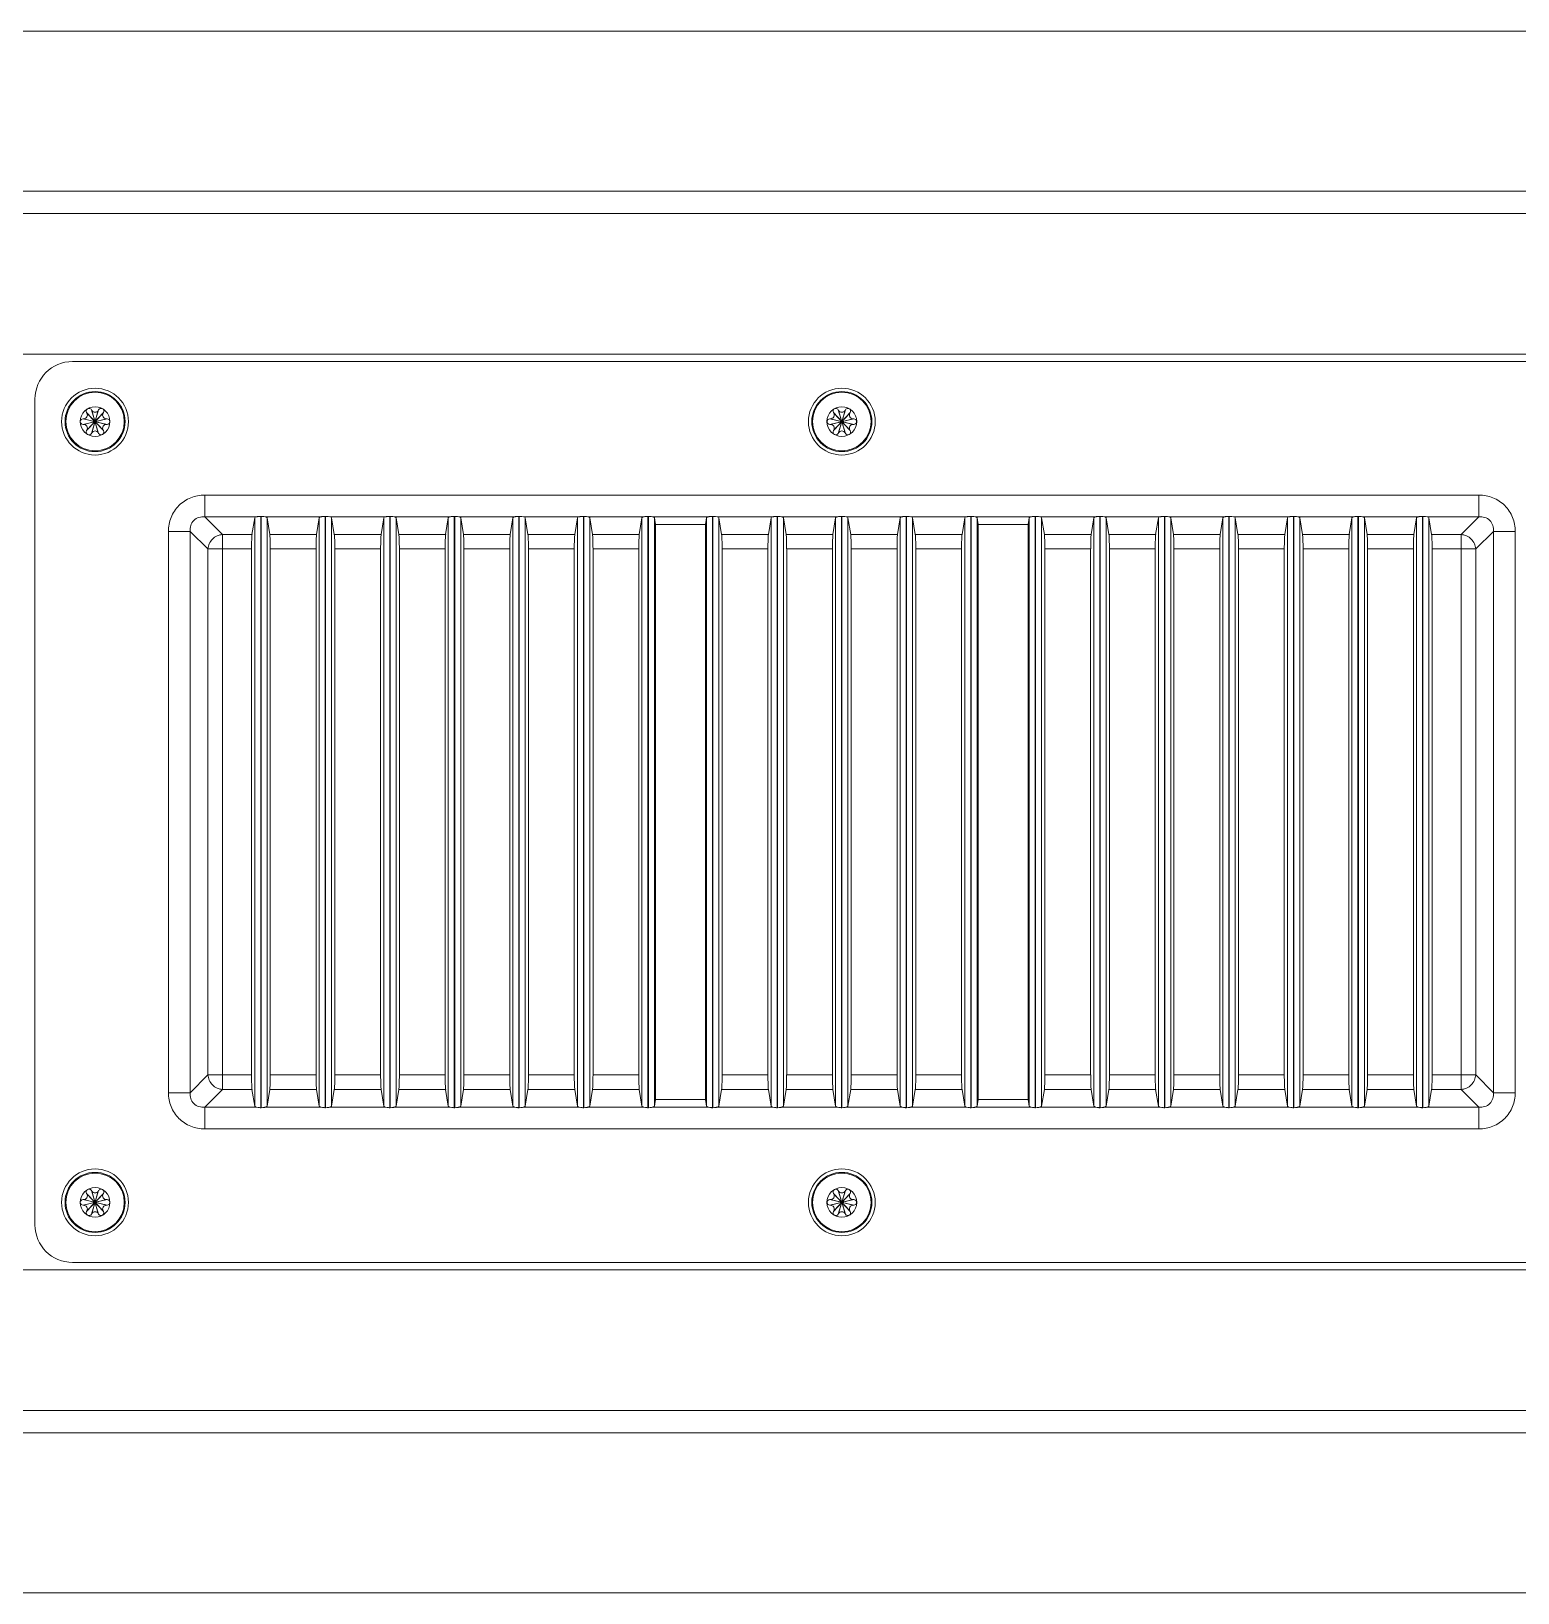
# Model space of a CAD drawing. Header units: millimetres. Extents: x 0 to 2524, y 0 to 1785.
# Drawn here: x 2060.7 to 2258.7, y 1207 to 1415 of the extents above; entities that cross this region are included whole.
import ezdxf

# ---------------------------------------------------------------- set-up
doc = ezdxf.new("R2010")
doc.units = ezdxf.units.MM
doc.header["$LTSCALE"] = 0.1
doc.layers.get('0').update_dxf_attribs({"lineweight": 13})

msp = doc.modelspace()

# ---------------------------------------------------------------- linework, layer by layer
for p, q in [((2305.47, 1414.97), (1664.87, 1414.97)), ((1645.17, 1393.67), (2325.17, 1393.67)), ((1656.67, 1390.67), (2313.67, 1390.67)), ((1699.17, 1371.97), (2271.17, 1371.97)), ((2271.17, 1370.97), (2066.17, 1370.97)), ((2061.17, 1365.97), (2061.17, 1255.97)), ((2068.69, 1361.39), (2069.64, 1364.54)), ((2068.69, 1364.54), (2068.74, 1364.47)), ((2068.69, 1364.54), (2069.64, 1361.39)), ((2069.6, 1364.47), (2069.64, 1364.54)), ((2168.19, 1361.39), (2169.14, 1364.54)), ((2168.19, 1364.54), (2168.24, 1364.47)), ((2168.19, 1364.54), (2169.14, 1361.39)), ((2169.1, 1364.47), (2169.14, 1364.54)), ((2067.57, 1362.59), (2070.77, 1363.34)), ((2067.57, 1363.34), (2067.65, 1363.34)), ((2067.57, 1363.34), (2070.77, 1362.59)), ((2067.65, 1362.59), (2067.57, 1362.59)), ((2067.65, 1362.59), (2070.68, 1363.34)), ((2067.65, 1363.34), (2070.68, 1362.59)), ((2068.04, 1361.77), (2070.29, 1364.17)), ((2068.04, 1364.17), (2070.29, 1361.77)), ((2068.09, 1364.09), (2068.04, 1364.17)), ((2068.09, 1361.84), (2070.25, 1364.09)), ((2068.09, 1364.09), (2070.25, 1361.84)), ((2068.74, 1361.47), (2069.6, 1364.47)), ((2068.74, 1364.47), (2069.6, 1361.47)), ((2070.29, 1364.17), (2070.25, 1364.09)), ((2070.68, 1363.34), (2070.77, 1363.34)), ((2070.77, 1362.59), (2070.68, 1362.59)), ((2167.07, 1362.59), (2170.27, 1363.34)), ((2167.07, 1363.34), (2167.15, 1363.34)), ((2167.07, 1363.34), (2170.27, 1362.59)), ((2167.15, 1362.59), (2167.07, 1362.59)), ((2167.15, 1362.59), (2170.18, 1363.34)), ((2167.15, 1363.34), (2170.18, 1362.59)), ((2167.54, 1361.77), (2169.79, 1364.17)), ((2167.54, 1364.17), (2169.79, 1361.77)), ((2167.59, 1364.09), (2167.54, 1364.17)), ((2167.59, 1361.84), (2169.75, 1364.09)), ((2167.59, 1364.09), (2169.75, 1361.84)), ((2168.24, 1361.47), (2169.1, 1364.47)), ((2168.24, 1364.47), (2169.1, 1361.47)), ((2169.79, 1364.17), (2169.75, 1364.09)), ((2170.18, 1363.34), (2170.27, 1363.34)), ((2170.27, 1362.59), (2170.18, 1362.59)), ((2068.04, 1361.77), (2068.09, 1361.84)), ((2068.74, 1361.47), (2068.69, 1361.39)), ((2069.64, 1361.39), (2069.6, 1361.47)), ((2070.25, 1361.84), (2070.29, 1361.77)), ((2167.54, 1361.77), (2167.59, 1361.84)), ((2168.24, 1361.47), (2168.19, 1361.39)), ((2169.14, 1361.39), (2169.1, 1361.47)), ((2169.75, 1361.84), (2169.79, 1361.77)), ((2083.78, 1353.18), (2253.55, 1353.18)), ((2083.78, 1353.18), (2083.78, 1350.28)), ((2253.55, 1353.18), (2253.55, 1350.28)), ((2090.69, 1350.28), (2083.78, 1350.28)), ((2086.14, 1347.93), (2083.78, 1350.28)), ((2090.08, 1347.93), (2090.44, 1350.14)), ((2090.44, 1350.14), (2090.44, 1271.8)), ((2091.24, 1350.35), (2091.29, 1350.35)), ((2091.24, 1350.35), (2091.24, 1271.58)), ((2091.29, 1271.58), (2091.29, 1350.35)), ((2099.29, 1350.28), (2091.85, 1350.28)), ((2092.09, 1271.8), (2092.09, 1350.14)), ((2092.45, 1347.93), (2092.09, 1350.14)), ((2098.68, 1347.93), (2099.04, 1350.14)), ((2099.04, 1350.14), (2099.04, 1271.8)), ((2099.84, 1350.35), (2099.89, 1350.35)), ((2099.84, 1350.35), (2099.84, 1271.58)), ((2099.89, 1271.58), (2099.89, 1350.35)), ((2107.89, 1350.28), (2100.45, 1350.28)), ((2100.69, 1271.8), (2100.69, 1350.14)), ((2101.05, 1347.93), (2100.69, 1350.14)), ((2107.28, 1347.93), (2107.64, 1350.14)), ((2107.64, 1350.14), (2107.64, 1271.8)), ((2108.44, 1350.35), (2108.49, 1350.35)), ((2108.44, 1350.35), (2108.44, 1271.58)), ((2108.49, 1271.58), (2108.49, 1350.35)), ((2116.49, 1350.28), (2109.05, 1350.28)), ((2109.29, 1271.8), (2109.29, 1350.14)), ((2109.65, 1347.93), (2109.29, 1350.14)), ((2115.88, 1347.93), (2116.24, 1350.14)), ((2116.24, 1350.14), (2116.24, 1271.8)), ((2117.04, 1350.35), (2117.09, 1350.35)), ((2117.04, 1350.35), (2117.04, 1271.58)), ((2117.09, 1271.58), (2117.09, 1350.35)), ((2125.09, 1350.28), (2117.65, 1350.28)), ((2117.89, 1271.8), (2117.89, 1350.14)), ((2118.25, 1347.93), (2117.89, 1350.14)), ((2124.48, 1347.93), (2124.84, 1350.14)), ((2124.84, 1350.14), (2124.84, 1271.8)), ((2125.64, 1350.35), (2125.69, 1350.35)), ((2125.64, 1350.35), (2125.64, 1271.58)), ((2125.69, 1271.58), (2125.69, 1350.35)), ((2133.69, 1350.28), (2126.25, 1350.28)), ((2126.49, 1271.8), (2126.49, 1350.14)), ((2126.85, 1347.93), (2126.49, 1350.14)), ((2133.08, 1347.93), (2133.44, 1350.14)), ((2133.44, 1350.14), (2133.44, 1271.8)), ((2134.24, 1350.35), (2134.29, 1350.35)), ((2134.24, 1350.35), (2134.24, 1271.58)), ((2134.29, 1271.58), (2134.29, 1350.35)), ((2142.29, 1350.28), (2134.85, 1350.28)), ((2135.09, 1271.8), (2135.09, 1350.14)), ((2135.45, 1347.93), (2135.09, 1350.14)), ((2141.68, 1347.93), (2142.04, 1350.14)), ((2142.04, 1350.14), (2142.04, 1271.8)), ((2142.84, 1350.35), (2142.89, 1350.35)), ((2142.84, 1350.35), (2142.84, 1271.58)), ((2142.89, 1271.58), (2142.89, 1350.35)), ((2150.89, 1350.28), (2143.45, 1350.28)), ((2143.69, 1271.8), (2143.69, 1350.14)), ((2143.83, 1349.27), (2143.69, 1350.14)), ((2150.5, 1349.27), (2150.64, 1350.14)), ((2150.64, 1350.14), (2150.64, 1271.8)), ((2151.44, 1350.35), (2151.49, 1350.35)), ((2151.44, 1350.35), (2151.44, 1271.58)), ((2151.49, 1271.58), (2151.49, 1350.35)), ((2159.49, 1350.28), (2152.05, 1350.28)), ((2152.29, 1271.8), (2152.29, 1350.14)), ((2152.65, 1347.93), (2152.29, 1350.14)), ((2158.88, 1347.93), (2159.24, 1350.14)), ((2159.24, 1350.14), (2159.24, 1271.8)), ((2160.04, 1350.35), (2160.09, 1350.35)), ((2160.04, 1350.35), (2160.04, 1271.58)), ((2160.09, 1271.58), (2160.09, 1350.35)), ((2168.09, 1350.28), (2160.65, 1350.28)), ((2160.89, 1271.8), (2160.89, 1350.14)), ((2161.25, 1347.93), (2160.89, 1350.14)), ((2167.48, 1347.93), (2167.84, 1350.14)), ((2167.84, 1350.14), (2167.84, 1271.8)), ((2168.64, 1350.35), (2168.69, 1350.35)), ((2168.64, 1350.35), (2168.64, 1271.58)), ((2168.69, 1271.58), (2168.69, 1350.35)), ((2176.69, 1350.28), (2169.25, 1350.28)), ((2169.49, 1271.8), (2169.49, 1350.14)), ((2169.85, 1347.93), (2169.49, 1350.14)), ((2176.08, 1347.93), (2176.44, 1350.14)), ((2176.44, 1350.14), (2176.44, 1271.8)), ((2177.24, 1350.35), (2177.29, 1350.35)), ((2177.24, 1350.35), (2177.24, 1271.58)), ((2177.29, 1271.58), (2177.29, 1350.35)), ((2185.29, 1350.28), (2177.85, 1350.28)), ((2178.09, 1271.8), (2178.09, 1350.14)), ((2178.45, 1347.93), (2178.09, 1350.14)), ((2184.68, 1347.93), (2185.04, 1350.14)), ((2185.04, 1350.14), (2185.04, 1271.8)), ((2185.84, 1350.35), (2185.89, 1350.35)), ((2185.84, 1350.35), (2185.84, 1271.58)), ((2185.89, 1271.58), (2185.89, 1350.35)), ((2193.89, 1350.28), (2186.45, 1350.28)), ((2186.69, 1271.8), (2186.69, 1350.14)), ((2186.83, 1349.27), (2186.69, 1350.14)), ((2193.5, 1349.27), (2193.64, 1350.14)), ((2193.64, 1350.14), (2193.64, 1271.8)), ((2194.44, 1350.35), (2194.49, 1350.35)), ((2194.44, 1350.35), (2194.44, 1271.58)), ((2194.49, 1271.58), (2194.49, 1350.35)), ((2202.49, 1350.28), (2195.05, 1350.28)), ((2195.29, 1271.8), (2195.29, 1350.14)), ((2195.65, 1347.93), (2195.29, 1350.14)), ((2201.88, 1347.93), (2202.24, 1350.14)), ((2202.24, 1350.14), (2202.24, 1271.8)), ((2203.04, 1350.35), (2203.09, 1350.35)), ((2203.04, 1350.35), (2203.04, 1271.58)), ((2203.09, 1271.58), (2203.09, 1350.35)), ((2211.09, 1350.28), (2203.65, 1350.28)), ((2203.89, 1271.8), (2203.89, 1350.14)), ((2204.25, 1347.93), (2203.89, 1350.14)), ((2210.48, 1347.93), (2210.84, 1350.14)), ((2210.84, 1350.14), (2210.84, 1271.8)), ((2211.64, 1350.35), (2211.69, 1350.35)), ((2211.64, 1350.35), (2211.64, 1271.58)), ((2211.69, 1271.58), (2211.69, 1350.35)), ((2219.69, 1350.28), (2212.25, 1350.28)), ((2212.49, 1271.8), (2212.49, 1350.14)), ((2212.85, 1347.93), (2212.49, 1350.14)), ((2219.08, 1347.93), (2219.44, 1350.14)), ((2219.44, 1350.14), (2219.44, 1271.8)), ((2220.24, 1350.35), (2220.29, 1350.35)), ((2220.24, 1350.35), (2220.24, 1271.58)), ((2220.29, 1271.58), (2220.29, 1350.35)), ((2228.29, 1350.28), (2220.85, 1350.28)), ((2221.09, 1271.8), (2221.09, 1350.14)), ((2221.45, 1347.93), (2221.09, 1350.14)), ((2227.68, 1347.93), (2228.04, 1350.14)), ((2228.04, 1350.14), (2228.04, 1271.8)), ((2228.84, 1350.35), (2228.89, 1350.35)), ((2228.84, 1350.35), (2228.84, 1271.58)), ((2228.89, 1271.58), (2228.89, 1350.35)), ((2236.89, 1350.28), (2229.45, 1350.28)), ((2229.69, 1271.8), (2229.69, 1350.14)), ((2230.05, 1347.93), (2229.69, 1350.14)), ((2236.28, 1347.93), (2236.64, 1350.14)), ((2236.64, 1350.14), (2236.64, 1271.8)), ((2237.44, 1350.35), (2237.49, 1350.35)), ((2237.44, 1350.35), (2237.44, 1271.58)), ((2237.49, 1271.58), (2237.49, 1350.35)), ((2245.49, 1350.28), (2238.05, 1350.28)), ((2238.29, 1271.8), (2238.29, 1350.14)), ((2238.65, 1347.93), (2238.29, 1350.14)), ((2244.88, 1347.93), (2245.24, 1350.14)), ((2245.24, 1350.14), (2245.24, 1271.8)), ((2246.04, 1350.35), (2246.09, 1350.35)), ((2246.04, 1350.35), (2246.04, 1271.58)), ((2246.09, 1271.58), (2246.09, 1350.35)), ((2253.55, 1350.28), (2246.65, 1350.28)), ((2246.89, 1271.8), (2246.89, 1350.14)), ((2247.25, 1347.93), (2246.89, 1350.14)), ((2251.2, 1347.93), (2253.55, 1350.28)), ((2078.95, 1348.35), (2081.85, 1348.35)), ((2078.95, 1273.58), (2078.95, 1348.35)), ((2081.85, 1273.58), (2081.85, 1348.35)), ((2084.21, 1346), (2081.85, 1348.35)), ((2090.08, 1347.93), (2086.14, 1347.93)), ((2086.14, 1274.01), (2086.14, 1347.93)), ((2098.68, 1347.93), (2092.45, 1347.93)), ((2107.28, 1347.93), (2101.05, 1347.93)), ((2115.88, 1347.93), (2109.65, 1347.93)), ((2124.48, 1347.93), (2118.25, 1347.93)), ((2133.08, 1347.93), (2126.85, 1347.93)), ((2141.68, 1347.93), (2135.45, 1347.93)), ((2143.83, 1349.27), (2150.5, 1349.27)), ((2143.83, 1272.66), (2143.83, 1349.27)), ((2150.5, 1272.66), (2150.5, 1349.27)), ((2158.88, 1347.93), (2152.65, 1347.93)), ((2167.48, 1347.93), (2161.25, 1347.93)), ((2176.08, 1347.93), (2169.85, 1347.93)), ((2184.68, 1347.93), (2178.45, 1347.93)), ((2186.83, 1349.27), (2193.5, 1349.27)), ((2186.83, 1272.66), (2186.83, 1349.27)), ((2193.5, 1272.66), (2193.5, 1349.27)), ((2201.88, 1347.93), (2195.65, 1347.93)), ((2210.48, 1347.93), (2204.25, 1347.93)), ((2219.08, 1347.93), (2212.85, 1347.93)), ((2227.68, 1347.93), (2221.45, 1347.93)), ((2236.28, 1347.93), (2230.05, 1347.93)), ((2244.88, 1347.93), (2238.65, 1347.93)), ((2251.2, 1347.93), (2247.25, 1347.93)), ((2251.2, 1274.01), (2251.2, 1347.93)), ((2253.13, 1346), (2255.48, 1348.35)), ((2258.38, 1348.35), (2255.48, 1348.35)), ((2255.48, 1348.35), (2255.48, 1273.58)), ((2258.38, 1348.35), (2258.38, 1273.58)), ((2084.21, 1346), (2090.02, 1346)), ((2084.21, 1346), (2084.21, 1275.94)), ((2090.02, 1275.94), (2090.02, 1346)), ((2098.62, 1346), (2092.52, 1346)), ((2092.52, 1275.94), (2092.52, 1346)), ((2098.62, 1275.94), (2098.62, 1346)), ((2107.22, 1346), (2101.12, 1346)), ((2101.12, 1275.94), (2101.12, 1346)), ((2107.22, 1275.94), (2107.22, 1346)), ((2115.82, 1346), (2109.72, 1346)), ((2109.72, 1275.94), (2109.72, 1346)), ((2115.82, 1275.94), (2115.82, 1346)), ((2124.42, 1346), (2118.32, 1346)), ((2118.32, 1275.94), (2118.32, 1346)), ((2124.42, 1275.94), (2124.42, 1346)), ((2133.02, 1346), (2126.92, 1346)), ((2126.92, 1275.94), (2126.92, 1346)), ((2133.02, 1275.94), (2133.02, 1346)), ((2141.62, 1346), (2135.52, 1346)), ((2135.52, 1275.94), (2135.52, 1346)), ((2141.62, 1275.94), (2141.62, 1346)), ((2158.82, 1346), (2152.72, 1346)), ((2152.72, 1275.94), (2152.72, 1346)), ((2158.82, 1275.94), (2158.82, 1346)), ((2167.42, 1346), (2161.32, 1346)), ((2161.32, 1275.94), (2161.32, 1346)), ((2167.42, 1275.94), (2167.42, 1346)), ((2176.02, 1346), (2169.92, 1346)), ((2169.92, 1275.94), (2169.92, 1346)), ((2176.02, 1275.94), (2176.02, 1346)), ((2184.62, 1346), (2178.52, 1346)), ((2178.52, 1275.94), (2178.52, 1346)), ((2184.62, 1275.94), (2184.62, 1346)), ((2201.82, 1346), (2195.72, 1346)), ((2195.72, 1275.94), (2195.72, 1346)), ((2201.82, 1275.94), (2201.82, 1346)), ((2210.42, 1346), (2204.32, 1346)), ((2204.32, 1275.94), (2204.32, 1346)), ((2210.42, 1275.94), (2210.42, 1346)), ((2219.02, 1346), (2212.92, 1346)), ((2212.92, 1275.94), (2212.92, 1346)), ((2219.02, 1275.94), (2219.02, 1346)), ((2227.62, 1346), (2221.52, 1346)), ((2221.52, 1275.94), (2221.52, 1346)), ((2227.62, 1275.94), (2227.62, 1346)), ((2236.22, 1346), (2230.12, 1346)), ((2230.12, 1275.94), (2230.12, 1346)), ((2236.22, 1275.94), (2236.22, 1346)), ((2244.82, 1346), (2238.72, 1346)), ((2238.72, 1275.94), (2238.72, 1346)), ((2244.82, 1275.94), (2244.82, 1346)), ((2253.13, 1346), (2247.32, 1346)), ((2247.32, 1275.94), (2247.32, 1346)), ((2253.13, 1275.94), (2253.13, 1346)), ((2084.21, 1275.94), (2081.85, 1273.58)), ((2084.21, 1275.94), (2090.02, 1275.94)), ((2092.52, 1275.94), (2098.62, 1275.94)), ((2101.12, 1275.94), (2107.22, 1275.94)), ((2109.72, 1275.94), (2115.82, 1275.94)), ((2118.32, 1275.94), (2124.42, 1275.94)), ((2126.92, 1275.94), (2133.02, 1275.94)), ((2135.52, 1275.94), (2141.62, 1275.94)), ((2152.72, 1275.94), (2158.82, 1275.94)), ((2161.32, 1275.94), (2167.42, 1275.94)), ((2169.92, 1275.94), (2176.02, 1275.94)), ((2178.52, 1275.94), (2184.62, 1275.94)), ((2195.72, 1275.94), (2201.82, 1275.94)), ((2204.32, 1275.94), (2210.42, 1275.94)), ((2212.92, 1275.94), (2219.02, 1275.94)), ((2221.52, 1275.94), (2227.62, 1275.94)), ((2230.12, 1275.94), (2236.22, 1275.94)), ((2238.72, 1275.94), (2244.82, 1275.94)), ((2247.32, 1275.94), (2253.13, 1275.94)), ((2253.13, 1275.94), (2255.48, 1273.58)), ((2078.95, 1273.58), (2081.85, 1273.58)), ((2086.14, 1274.01), (2083.78, 1271.65)), ((2086.14, 1274.01), (2090.08, 1274.01)), ((2090.08, 1274.01), (2090.44, 1271.8)), ((2092.45, 1274.01), (2092.09, 1271.8)), ((2092.45, 1274.01), (2098.68, 1274.01)), ((2098.68, 1274.01), (2099.04, 1271.8)), ((2101.05, 1274.01), (2100.69, 1271.8)), ((2101.05, 1274.01), (2107.28, 1274.01)), ((2107.28, 1274.01), (2107.64, 1271.8)), ((2109.65, 1274.01), (2109.29, 1271.8)), ((2109.65, 1274.01), (2115.88, 1274.01)), ((2115.88, 1274.01), (2116.24, 1271.8)), ((2118.25, 1274.01), (2117.89, 1271.8)), ((2118.25, 1274.01), (2124.48, 1274.01)), ((2124.48, 1274.01), (2124.84, 1271.8)), ((2126.85, 1274.01), (2126.49, 1271.8)), ((2126.85, 1274.01), (2133.08, 1274.01)), ((2133.08, 1274.01), (2133.44, 1271.8)), ((2135.45, 1274.01), (2135.09, 1271.8)), ((2135.45, 1274.01), (2141.68, 1274.01)), ((2141.68, 1274.01), (2142.04, 1271.8)), ((2152.65, 1274.01), (2152.29, 1271.8)), ((2152.65, 1274.01), (2158.88, 1274.01)), ((2158.88, 1274.01), (2159.24, 1271.8)), ((2161.25, 1274.01), (2160.89, 1271.8)), ((2161.25, 1274.01), (2167.48, 1274.01)), ((2167.48, 1274.01), (2167.84, 1271.8)), ((2169.85, 1274.01), (2169.49, 1271.8)), ((2169.85, 1274.01), (2176.08, 1274.01)), ((2176.08, 1274.01), (2176.44, 1271.8)), ((2178.45, 1274.01), (2178.09, 1271.8)), ((2178.45, 1274.01), (2184.68, 1274.01)), ((2184.68, 1274.01), (2185.04, 1271.8)), ((2195.65, 1274.01), (2195.29, 1271.8)), ((2195.65, 1274.01), (2201.88, 1274.01)), ((2201.88, 1274.01), (2202.24, 1271.8)), ((2204.25, 1274.01), (2203.89, 1271.8)), ((2204.25, 1274.01), (2210.48, 1274.01)), ((2210.48, 1274.01), (2210.84, 1271.8)), ((2212.85, 1274.01), (2212.49, 1271.8)), ((2212.85, 1274.01), (2219.08, 1274.01)), ((2219.08, 1274.01), (2219.44, 1271.8)), ((2221.45, 1274.01), (2221.09, 1271.8)), ((2221.45, 1274.01), (2227.68, 1274.01)), ((2227.68, 1274.01), (2228.04, 1271.8)), ((2230.05, 1274.01), (2229.69, 1271.8)), ((2230.05, 1274.01), (2236.28, 1274.01)), ((2236.28, 1274.01), (2236.64, 1271.8)), ((2238.65, 1274.01), (2238.29, 1271.8)), ((2238.65, 1274.01), (2244.88, 1274.01)), ((2244.88, 1274.01), (2245.24, 1271.8)), ((2247.25, 1274.01), (2246.89, 1271.8)), ((2247.25, 1274.01), (2251.2, 1274.01)), ((2251.2, 1274.01), (2253.55, 1271.65)), ((2258.38, 1273.58), (2255.48, 1273.58)), ((2083.78, 1271.65), (2090.69, 1271.65)), ((2083.78, 1268.75), (2083.78, 1271.65)), ((2091.29, 1271.58), (2091.24, 1271.58)), ((2091.85, 1271.65), (2099.29, 1271.65)), ((2099.89, 1271.58), (2099.84, 1271.58)), ((2100.45, 1271.65), (2107.89, 1271.65)), ((2108.49, 1271.58), (2108.44, 1271.58)), ((2109.05, 1271.65), (2116.49, 1271.65)), ((2117.09, 1271.58), (2117.04, 1271.58)), ((2117.65, 1271.65), (2125.09, 1271.65)), ((2125.69, 1271.58), (2125.64, 1271.58)), ((2126.25, 1271.65), (2133.69, 1271.65)), ((2134.29, 1271.58), (2134.24, 1271.58)), ((2134.85, 1271.65), (2142.29, 1271.65)), ((2142.89, 1271.58), (2142.84, 1271.58)), ((2143.45, 1271.65), (2150.89, 1271.65)), ((2143.83, 1272.66), (2143.69, 1271.8)), ((2143.83, 1272.66), (2150.5, 1272.66)), ((2150.5, 1272.66), (2150.64, 1271.8)), ((2151.49, 1271.58), (2151.44, 1271.58)), ((2152.05, 1271.65), (2159.49, 1271.65)), ((2160.09, 1271.58), (2160.04, 1271.58)), ((2160.65, 1271.65), (2168.09, 1271.65)), ((2168.69, 1271.58), (2168.64, 1271.58)), ((2169.25, 1271.65), (2176.69, 1271.65)), ((2177.29, 1271.58), (2177.24, 1271.58)), ((2177.85, 1271.65), (2185.29, 1271.65)), ((2185.89, 1271.58), (2185.84, 1271.58)), ((2186.45, 1271.65), (2193.89, 1271.65)), ((2186.83, 1272.66), (2186.69, 1271.8)), ((2186.83, 1272.66), (2193.5, 1272.66)), ((2193.5, 1272.66), (2193.64, 1271.8)), ((2194.49, 1271.58), (2194.44, 1271.58)), ((2195.05, 1271.65), (2202.49, 1271.65)), ((2203.09, 1271.58), (2203.04, 1271.58)), ((2203.65, 1271.65), (2211.09, 1271.65)), ((2211.69, 1271.58), (2211.64, 1271.58)), ((2212.25, 1271.65), (2219.69, 1271.65)), ((2220.29, 1271.58), (2220.24, 1271.58)), ((2220.85, 1271.65), (2228.29, 1271.65)), ((2228.89, 1271.58), (2228.84, 1271.58)), ((2229.45, 1271.65), (2236.89, 1271.65)), ((2237.49, 1271.58), (2237.44, 1271.58)), ((2238.05, 1271.65), (2245.49, 1271.65)), ((2246.09, 1271.58), (2246.04, 1271.58)), ((2246.65, 1271.65), (2253.55, 1271.65)), ((2253.55, 1268.75), (2253.55, 1271.65)), ((2253.55, 1268.75), (2083.78, 1268.75)), ((2068.69, 1260.54), (2068.74, 1260.47)), ((2068.69, 1260.54), (2069.64, 1257.39)), ((2068.69, 1257.39), (2069.64, 1260.54)), ((2069.6, 1260.47), (2069.64, 1260.54)), ((2168.19, 1260.54), (2168.24, 1260.47)), ((2168.19, 1260.54), (2169.14, 1257.39)), ((2168.19, 1257.39), (2169.14, 1260.54)), ((2169.1, 1260.47), (2169.14, 1260.54)), ((2067.57, 1258.59), (2070.77, 1259.34)), ((2067.57, 1259.34), (2067.65, 1259.34)), ((2067.57, 1259.34), (2070.77, 1258.59)), ((2067.65, 1258.59), (2067.57, 1258.59)), ((2067.65, 1258.59), (2070.68, 1259.34)), ((2067.65, 1259.34), (2070.68, 1258.59)), ((2068.04, 1260.17), (2070.29, 1257.77)), ((2068.09, 1260.09), (2068.04, 1260.17)), ((2068.04, 1257.77), (2070.29, 1260.17)), ((2068.09, 1260.09), (2070.25, 1257.84)), ((2068.09, 1257.84), (2070.25, 1260.09)), ((2068.74, 1260.47), (2069.6, 1257.47)), ((2068.74, 1257.47), (2069.6, 1260.47)), ((2070.29, 1260.17), (2070.25, 1260.09)), ((2070.68, 1259.34), (2070.77, 1259.34)), ((2070.77, 1258.59), (2070.68, 1258.59)), ((2167.07, 1258.59), (2170.27, 1259.34)), ((2167.07, 1259.34), (2167.15, 1259.34)), ((2167.07, 1259.34), (2170.27, 1258.59)), ((2167.15, 1258.59), (2167.07, 1258.59)), ((2167.15, 1258.59), (2170.18, 1259.34)), ((2167.15, 1259.34), (2170.18, 1258.59)), ((2167.54, 1260.17), (2169.79, 1257.77)), ((2167.59, 1260.09), (2167.54, 1260.17)), ((2167.54, 1257.77), (2169.79, 1260.17)), ((2167.59, 1260.09), (2169.75, 1257.84)), ((2167.59, 1257.84), (2169.75, 1260.09)), ((2168.24, 1260.47), (2169.1, 1257.47)), ((2168.24, 1257.47), (2169.1, 1260.47)), ((2169.79, 1260.17), (2169.75, 1260.09)), ((2170.18, 1259.34), (2170.27, 1259.34)), ((2170.27, 1258.59), (2170.18, 1258.59)), ((2068.04, 1257.77), (2068.09, 1257.84)), ((2068.74, 1257.47), (2068.69, 1257.39)), ((2069.64, 1257.39), (2069.6, 1257.47)), ((2070.25, 1257.84), (2070.29, 1257.77)), ((2167.54, 1257.77), (2167.59, 1257.84)), ((2168.24, 1257.47), (2168.19, 1257.39)), ((2169.14, 1257.39), (2169.1, 1257.47)), ((2169.75, 1257.84), (2169.79, 1257.77)), ((2066.17, 1250.97), (2271.17, 1250.97)), ((2271.17, 1249.97), (1699.17, 1249.97)), ((1656.67, 1231.26), (2313.67, 1231.26)), ((1645.17, 1228.27), (2325.17, 1228.27)), ((1657.17, 1206.97), (2313.17, 1206.97))]:
    msp.add_line(p, q)
for centre, radius in [((2069.17, 1362.97), 4.45), ((2069.17, 1362.97), 4), ((2069.17, 1362.97), 3.9), ((2168.67, 1362.97), 4.45), ((2168.67, 1362.97), 4), ((2168.67, 1362.97), 3.9), ((2069.17, 1362.97), 1.98), ((2168.67, 1362.97), 1.98), ((2069.17, 1258.97), 4.45), ((2069.17, 1258.97), 4), ((2069.17, 1258.97), 3.9), ((2168.67, 1258.97), 4.45), ((2168.67, 1258.97), 4), ((2168.67, 1258.97), 3.9), ((2069.17, 1258.97), 1.98), ((2168.67, 1258.97), 1.98)]:
    msp.add_circle(centre, radius)
for centre, radius, start, end in [((2066.17, 1365.97), 5, 90, 180), ((2068.37, 1364.35), 0.375, 30, 210), ((2069.97, 1364.35), 0.375, 330, 150), ((2167.87, 1364.35), 0.375, 30, 210), ((2169.47, 1364.35), 0.375, 330, 150), ((2067.57, 1362.97), 0.375, 90, 270), ((2067.65, 1363.84), 0.5, 270, 30), ((2067.65, 1362.09), 0.5, 330, 90), ((2069.17, 1364.72), 0.5, 210, 330), ((2070.68, 1363.84), 0.5, 150, 270), ((2070.68, 1362.09), 0.5, 90, 210), ((2070.77, 1362.97), 0.375, 270, 90), ((2167.07, 1362.97), 0.375, 90, 270), ((2167.15, 1363.84), 0.5, 270, 30), ((2167.15, 1362.09), 0.5, 330, 90), ((2168.67, 1364.72), 0.5, 210, 330), ((2170.18, 1363.84), 0.5, 150, 270), ((2170.18, 1362.09), 0.5, 90, 210), ((2170.27, 1362.97), 0.375, 270, 90), ((2068.37, 1361.58), 0.375, 150, 330), ((2069.17, 1361.22), 0.5, 30, 150), ((2069.97, 1361.58), 0.375, 210, 30), ((2167.87, 1361.58), 0.375, 150, 330), ((2168.67, 1361.22), 0.5, 30, 150), ((2169.47, 1361.58), 0.375, 210, 30), ((2068.37, 1260.35), 0.375, 30, 210), ((2069.97, 1260.35), 0.375, 330, 150), ((2167.87, 1260.35), 0.375, 30, 210), ((2169.47, 1260.35), 0.375, 330, 150), ((2067.57, 1258.97), 0.375, 90, 270), ((2067.65, 1259.84), 0.5, 270, 30), ((2067.65, 1258.09), 0.5, 330, 90), ((2069.17, 1260.72), 0.5, 210, 330), ((2070.68, 1259.84), 0.5, 150, 270), ((2070.68, 1258.09), 0.5, 90, 210), ((2070.77, 1258.97), 0.375, 270, 90), ((2167.07, 1258.97), 0.375, 90, 270), ((2167.15, 1259.84), 0.5, 270, 30), ((2167.15, 1258.09), 0.5, 330, 90), ((2168.67, 1260.72), 0.5, 210, 330), ((2170.18, 1259.84), 0.5, 150, 270), ((2170.18, 1258.09), 0.5, 90, 210), ((2170.27, 1258.97), 0.375, 270, 90), ((2068.37, 1257.58), 0.375, 150, 330), ((2069.17, 1257.22), 0.5, 30, 150), ((2069.97, 1257.58), 0.375, 210, 30), ((2167.87, 1257.58), 0.375, 150, 330), ((2168.67, 1257.22), 0.5, 30, 150), ((2169.47, 1257.58), 0.375, 210, 30), ((2066.17, 1255.97), 5, 180, 270)]:
    msp.add_arc(centre, radius, start, end)
for centre, major_axis, ratio, start_param, end_param in [((2091.24, 1350.13), (0.8, 0), 0.267949, 2.336967, 3.097959), ((2091.29, 1350.13), (0.8, 0), 0.267949, 0.043633, 0.804626), ((2099.84, 1350.13), (0.8, 0), 0.267949, 2.336967, 3.097959), ((2099.89, 1350.13), (0.8, 0), 0.267949, 0.043633, 0.804626), ((2108.44, 1350.13), (0.8, 0), 0.267949, 2.336967, 3.097959), ((2108.49, 1350.13), (0.8, 0), 0.267949, 0.043633, 0.804626), ((2117.04, 1350.13), (0.8, 0), 0.267949, 2.336967, 3.097959), ((2117.09, 1350.13), (0.8, 0), 0.267949, 0.043633, 0.804626), ((2125.64, 1350.13), (0.8, 0), 0.267949, 2.336967, 3.097959), ((2125.69, 1350.13), (0.8, 0), 0.267949, 0.043633, 0.804626), ((2134.24, 1350.13), (0.8, 0), 0.267949, 2.336967, 3.097959), ((2134.29, 1350.13), (0.8, 0), 0.267949, 0.043633, 0.804626), ((2142.84, 1350.13), (0.8, 0), 0.267949, 2.336967, 3.097959), ((2142.89, 1350.13), (0.8, 0), 0.267949, 0.043633, 0.804626), ((2151.44, 1350.13), (0.8, 0), 0.267949, 2.336967, 3.097959), ((2151.49, 1350.13), (0.8, 0), 0.267949, 0.043633, 0.804626), ((2160.04, 1350.13), (0.8, 0), 0.267949, 2.336967, 3.097959), ((2160.09, 1350.13), (0.8, 0), 0.267949, 0.043633, 0.804626), ((2168.64, 1350.13), (0.8, 0), 0.267949, 2.336967, 3.097959), ((2168.69, 1350.13), (0.8, 0), 0.267949, 0.043633, 0.804626), ((2177.24, 1350.13), (0.8, 0), 0.267949, 2.336967, 3.097959), ((2177.29, 1350.13), (0.8, 0), 0.267949, 0.043633, 0.804626), ((2185.84, 1350.13), (0.8, 0), 0.267949, 2.336967, 3.097959), ((2185.89, 1350.13), (0.8, 0), 0.267949, 0.043633, 0.804626), ((2194.44, 1350.13), (0.8, 0), 0.267949, 2.336967, 3.097959), ((2194.49, 1350.13), (0.8, 0), 0.267949, 0.043633, 0.804626), ((2203.04, 1350.13), (0.8, 0), 0.267949, 2.336967, 3.097959), ((2203.09, 1350.13), (0.8, 0), 0.267949, 0.043633, 0.804626), ((2211.64, 1350.13), (0.8, 0), 0.267949, 2.336967, 3.097959), ((2211.69, 1350.13), (0.8, 0), 0.267949, 0.043633, 0.804626), ((2220.24, 1350.13), (0.8, 0), 0.267949, 2.336967, 3.097959), ((2220.29, 1350.13), (0.8, 0), 0.267949, 0.043633, 0.804626), ((2228.84, 1350.13), (0.8, 0), 0.267949, 2.336967, 3.097959), ((2228.89, 1350.13), (0.8, 0), 0.267949, 0.043633, 0.804626), ((2237.44, 1350.13), (0.8, 0), 0.267949, 2.336967, 3.097959), ((2237.49, 1350.13), (0.8, 0), 0.267949, 0.043633, 0.804626), ((2246.04, 1350.13), (0.8, 0), 0.267949, 2.336967, 3.097959), ((2246.09, 1350.13), (0.8, 0), 0.267949, 0.043633, 0.804626), ((2090.11, 1346), (0, 2), 0.043661, 0.261799, 1.570796), ((2092.43, 1346), (0, 2), 0.043661, -1.570796, -0.261799), ((2098.71, 1346), (0, 2), 0.043661, 0.261799, 1.570796), ((2101.03, 1346), (0, 2), 0.043661, -1.570796, -0.261799), ((2107.31, 1346), (0, 2), 0.043661, 0.261799, 1.570796), ((2109.63, 1346), (0, 2), 0.043661, -1.570796, -0.261799), ((2115.91, 1346), (0, 2), 0.043661, 0.261799, 1.570796), ((2118.23, 1346), (0, 2), 0.043661, -1.570796, -0.261799), ((2124.51, 1346), (0, 2), 0.043661, 0.261799, 1.570796), ((2126.83, 1346), (0, 2), 0.043661, -1.570796, -0.261799), ((2133.11, 1346), (0, 2), 0.043661, 0.261799, 1.570796), ((2135.43, 1346), (0, 2), 0.043661, -1.570796, -0.261799), ((2141.71, 1346), (0, 2), 0.043661, 0.261799, 1.570796), ((2152.63, 1346), (0, 2), 0.043661, -1.570796, -0.261799), ((2158.91, 1346), (0, 2), 0.043661, 0.261799, 1.570796), ((2161.23, 1346), (0, 2), 0.043661, -1.570796, -0.261799), ((2167.51, 1346), (0, 2), 0.043661, 0.261799, 1.570796), ((2169.83, 1346), (0, 2), 0.043661, -1.570796, -0.261799), ((2176.11, 1346), (0, 2), 0.043661, 0.261799, 1.570796), ((2178.43, 1346), (0, 2), 0.043661, -1.570796, -0.261799), ((2184.71, 1346), (0, 2), 0.043661, 0.261799, 1.570796), ((2195.63, 1346), (0, 2), 0.043661, -1.570796, -0.261799), ((2201.91, 1346), (0, 2), 0.043661, 0.261799, 1.570796), ((2204.23, 1346), (0, 2), 0.043661, -1.570796, -0.261799), ((2210.51, 1346), (0, 2), 0.043661, 0.261799, 1.570796), ((2212.83, 1346), (0, 2), 0.043661, -1.570796, -0.261799), ((2219.11, 1346), (0, 2), 0.043661, 0.261799, 1.570796), ((2221.43, 1346), (0, 2), 0.043661, -1.570796, -0.261799), ((2227.71, 1346), (0, 2), 0.043661, 0.261799, 1.570796), ((2230.03, 1346), (0, 2), 0.043661, -1.570796, -0.261799), ((2236.31, 1346), (0, 2), 0.043661, 0.261799, 1.570796), ((2238.63, 1346), (0, 2), 0.043661, -1.570796, -0.261799), ((2244.91, 1346), (0, 2), 0.043661, 0.261799, 1.570796), ((2247.23, 1346), (0, 2), 0.043661, -1.570796, -0.261799), ((2090.11, 1275.94), (0, 2), 0.043661, 1.570796, 2.879793), ((2092.43, 1275.94), (0, 2), 0.043661, -2.879793, -1.570796), ((2098.71, 1275.94), (0, 2), 0.043661, 1.570796, 2.879793), ((2101.03, 1275.94), (0, 2), 0.043661, -2.879793, -1.570796), ((2107.31, 1275.94), (0, 2), 0.043661, 1.570796, 2.879793), ((2109.63, 1275.94), (0, 2), 0.043661, -2.879793, -1.570796), ((2115.91, 1275.94), (0, 2), 0.043661, 1.570796, 2.879793), ((2118.23, 1275.94), (0, 2), 0.043661, -2.879793, -1.570796), ((2124.51, 1275.94), (0, 2), 0.043661, 1.570796, 2.879793), ((2126.83, 1275.94), (0, 2), 0.043661, -2.879793, -1.570796), ((2133.11, 1275.94), (0, 2), 0.043661, 1.570796, 2.879793), ((2135.43, 1275.94), (0, 2), 0.043661, -2.879793, -1.570796), ((2141.71, 1275.94), (0, 2), 0.043661, 1.570796, 2.879793), ((2152.63, 1275.94), (0, 2), 0.043661, -2.879793, -1.570796), ((2158.91, 1275.94), (0, 2), 0.043661, 1.570796, 2.879793), ((2161.23, 1275.94), (0, 2), 0.043661, -2.879793, -1.570796), ((2167.51, 1275.94), (0, 2), 0.043661, 1.570796, 2.879793), ((2169.83, 1275.94), (0, 2), 0.043661, -2.879793, -1.570796), ((2176.11, 1275.94), (0, 2), 0.043661, 1.570796, 2.879793), ((2178.43, 1275.94), (0, 2), 0.043661, -2.879793, -1.570796), ((2184.71, 1275.94), (0, 2), 0.043661, 1.570796, 2.879793), ((2195.63, 1275.94), (0, 2), 0.043661, -2.879793, -1.570796), ((2201.91, 1275.94), (0, 2), 0.043661, 1.570796, 2.879793), ((2204.23, 1275.94), (0, 2), 0.043661, -2.879793, -1.570796), ((2210.51, 1275.94), (0, 2), 0.043661, 1.570796, 2.879793), ((2212.83, 1275.94), (0, 2), 0.043661, -2.879793, -1.570796), ((2219.11, 1275.94), (0, 2), 0.043661, 1.570796, 2.879793), ((2221.43, 1275.94), (0, 2), 0.043661, -2.879793, -1.570796), ((2227.71, 1275.94), (0, 2), 0.043661, 1.570796, 2.879793), ((2230.03, 1275.94), (0, 2), 0.043661, -2.879793, -1.570796), ((2236.31, 1275.94), (0, 2), 0.043661, 1.570796, 2.879793), ((2238.63, 1275.94), (0, 2), 0.043661, -2.879793, -1.570796), ((2244.91, 1275.94), (0, 2), 0.043661, 1.570796, 2.879793), ((2247.23, 1275.94), (0, 2), 0.043661, -2.879793, -1.570796), ((2091.24, 1271.81), (0.8, 0), 0.267949, -3.097959, -2.336967), ((2091.29, 1271.81), (0.8, 0), 0.267949, -0.804626, -0.043633), ((2099.84, 1271.81), (0.8, 0), 0.267949, -3.097959, -2.336967), ((2099.89, 1271.81), (0.8, 0), 0.267949, -0.804626, -0.043633), ((2108.44, 1271.81), (0.8, 0), 0.267949, -3.097959, -2.336967), ((2108.49, 1271.81), (0.8, 0), 0.267949, -0.804626, -0.043633), ((2117.04, 1271.81), (0.8, 0), 0.267949, -3.097959, -2.336967), ((2117.09, 1271.81), (0.8, 0), 0.267949, -0.804626, -0.043633), ((2125.64, 1271.81), (0.8, 0), 0.267949, -3.097959, -2.336967), ((2125.69, 1271.81), (0.8, 0), 0.267949, -0.804626, -0.043633), ((2134.24, 1271.81), (0.8, 0), 0.267949, -3.097959, -2.336967), ((2134.29, 1271.81), (0.8, 0), 0.267949, -0.804626, -0.043633), ((2142.84, 1271.81), (0.8, 0), 0.267949, -3.097959, -2.336967), ((2142.89, 1271.81), (0.8, 0), 0.267949, -0.804626, -0.043633), ((2151.44, 1271.81), (0.8, 0), 0.267949, -3.097959, -2.336967), ((2151.49, 1271.81), (0.8, 0), 0.267949, -0.804626, -0.043633), ((2160.04, 1271.81), (0.8, 0), 0.267949, -3.097959, -2.336967), ((2160.09, 1271.81), (0.8, 0), 0.267949, -0.804626, -0.043633), ((2168.64, 1271.81), (0.8, 0), 0.267949, -3.097959, -2.336967), ((2168.69, 1271.81), (0.8, 0), 0.267949, -0.804626, -0.043633), ((2177.24, 1271.81), (0.8, 0), 0.267949, -3.097959, -2.336967), ((2177.29, 1271.81), (0.8, 0), 0.267949, -0.804626, -0.043633), ((2185.84, 1271.81), (0.8, 0), 0.267949, -3.097959, -2.336967), ((2185.89, 1271.81), (0.8, 0), 0.267949, -0.804626, -0.043633), ((2194.44, 1271.81), (0.8, 0), 0.267949, -3.097959, -2.336967), ((2194.49, 1271.81), (0.8, 0), 0.267949, -0.804626, -0.043633), ((2203.04, 1271.81), (0.8, 0), 0.267949, -3.097959, -2.336967), ((2203.09, 1271.81), (0.8, 0), 0.267949, -0.804626, -0.043633), ((2211.64, 1271.81), (0.8, 0), 0.267949, -3.097959, -2.336967), ((2211.69, 1271.81), (0.8, 0), 0.267949, -0.804626, -0.043633), ((2220.24, 1271.81), (0.8, 0), 0.267949, -3.097959, -2.336967), ((2220.29, 1271.81), (0.8, 0), 0.267949, -0.804626, -0.043633), ((2228.84, 1271.81), (0.8, 0), 0.267949, -3.097959, -2.336967), ((2228.89, 1271.81), (0.8, 0), 0.267949, -0.804626, -0.043633), ((2237.44, 1271.81), (0.8, 0), 0.267949, -3.097959, -2.336967), ((2237.49, 1271.81), (0.8, 0), 0.267949, -0.804626, -0.043633), ((2246.04, 1271.81), (0.8, 0), 0.267949, -3.097959, -2.336967), ((2246.09, 1271.81), (0.8, 0), 0.267949, -0.804626, -0.043633)]:
    msp.add_ellipse(centre, major_axis=major_axis, ratio=ratio, start_param=start_param, end_param=end_param)
for points, knots in [([(2078.95, 1348.35), (2078.95, 1348.98), (2079.19, 1350.26), (2080.26, 1351.88), (2081.88, 1352.94), (2083.15, 1353.18), (2083.78, 1353.18)], [0, 0, 0, 0, 0.250064, 0.499923, 0.74983, 1, 1, 1, 1]), ([(2253.55, 1353.18), (2254.18, 1353.18), (2255.46, 1352.94), (2257.08, 1351.88), (2258.15, 1350.26), (2258.38, 1348.98), (2258.38, 1348.35)], [0, 0, 0, 0, 0.250064, 0.499923, 0.74983, 1, 1, 1, 1]), ([(2081.85, 1348.35), (2081.83, 1348.61), (2081.87, 1349.14), (2082.28, 1349.85), (2082.99, 1350.26), (2083.53, 1350.31), (2083.78, 1350.28)], [0, 0, 0, 0, 0.246882, 0.499895, 0.752996, 1, 1, 1, 1]), ([(2090.69, 1350.28), (2090.73, 1350.29), (2090.91, 1350.34), (2091.1, 1350.35), (2091.24, 1350.35)], [0, 0, 0, 0, 0.217334, 1, 1, 1, 1]), ([(2091.29, 1350.35), (2091.35, 1350.35), (2091.53, 1350.35), (2091.72, 1350.32), (2091.85, 1350.28)], [0, 0, 0, 0, 0.273487, 1, 1, 1, 1]), ([(2099.29, 1350.28), (2099.33, 1350.29), (2099.51, 1350.34), (2099.7, 1350.35), (2099.84, 1350.35)], [0, 0, 0, 0, 0.217334, 1, 1, 1, 1]), ([(2099.89, 1350.35), (2099.95, 1350.35), (2100.13, 1350.35), (2100.32, 1350.32), (2100.45, 1350.28)], [0, 0, 0, 0, 0.273487, 1, 1, 1, 1]), ([(2107.89, 1350.28), (2107.93, 1350.29), (2108.11, 1350.34), (2108.3, 1350.35), (2108.44, 1350.35)], [0, 0, 0, 0, 0.217334, 1, 1, 1, 1]), ([(2108.49, 1350.35), (2108.55, 1350.35), (2108.73, 1350.35), (2108.92, 1350.32), (2109.05, 1350.28)], [0, 0, 0, 0, 0.273487, 1, 1, 1, 1]), ([(2116.49, 1350.28), (2116.53, 1350.29), (2116.71, 1350.34), (2116.9, 1350.35), (2117.04, 1350.35)], [0, 0, 0, 0, 0.217334, 1, 1, 1, 1]), ([(2117.09, 1350.35), (2117.15, 1350.35), (2117.33, 1350.35), (2117.52, 1350.32), (2117.65, 1350.28)], [0, 0, 0, 0, 0.273487, 1, 1, 1, 1]), ([(2125.09, 1350.28), (2125.13, 1350.29), (2125.31, 1350.34), (2125.5, 1350.35), (2125.64, 1350.35)], [0, 0, 0, 0, 0.217334, 1, 1, 1, 1]), ([(2125.69, 1350.35), (2125.75, 1350.35), (2125.93, 1350.35), (2126.12, 1350.32), (2126.25, 1350.28)], [0, 0, 0, 0, 0.273487, 1, 1, 1, 1]), ([(2133.69, 1350.28), (2133.73, 1350.29), (2133.91, 1350.34), (2134.1, 1350.35), (2134.24, 1350.35)], [0, 0, 0, 0, 0.217334, 1, 1, 1, 1]), ([(2134.29, 1350.35), (2134.35, 1350.35), (2134.53, 1350.35), (2134.72, 1350.32), (2134.85, 1350.28)], [0, 0, 0, 0, 0.273487, 1, 1, 1, 1]), ([(2142.29, 1350.28), (2142.33, 1350.29), (2142.51, 1350.34), (2142.7, 1350.35), (2142.84, 1350.35)], [0, 0, 0, 0, 0.217334, 1, 1, 1, 1]), ([(2142.89, 1350.35), (2142.95, 1350.35), (2143.13, 1350.35), (2143.32, 1350.32), (2143.45, 1350.28)], [0, 0, 0, 0, 0.273487, 1, 1, 1, 1]), ([(2150.89, 1350.28), (2150.93, 1350.29), (2151.11, 1350.34), (2151.3, 1350.35), (2151.44, 1350.35)], [0, 0, 0, 0, 0.217334, 1, 1, 1, 1]), ([(2151.49, 1350.35), (2151.55, 1350.35), (2151.73, 1350.35), (2151.92, 1350.32), (2152.05, 1350.28)], [0, 0, 0, 0, 0.273487, 1, 1, 1, 1]), ([(2159.49, 1350.28), (2159.53, 1350.29), (2159.71, 1350.34), (2159.9, 1350.35), (2160.04, 1350.35)], [0, 0, 0, 0, 0.217334, 1, 1, 1, 1]), ([(2160.09, 1350.35), (2160.15, 1350.35), (2160.33, 1350.35), (2160.52, 1350.32), (2160.65, 1350.28)], [0, 0, 0, 0, 0.273487, 1, 1, 1, 1]), ([(2168.09, 1350.28), (2168.13, 1350.29), (2168.31, 1350.34), (2168.5, 1350.35), (2168.64, 1350.35)], [0, 0, 0, 0, 0.217334, 1, 1, 1, 1]), ([(2168.69, 1350.35), (2168.75, 1350.35), (2168.93, 1350.35), (2169.12, 1350.32), (2169.25, 1350.28)], [0, 0, 0, 0, 0.273487, 1, 1, 1, 1]), ([(2176.69, 1350.28), (2176.73, 1350.29), (2176.91, 1350.34), (2177.1, 1350.35), (2177.24, 1350.35)], [0, 0, 0, 0, 0.217334, 1, 1, 1, 1]), ([(2177.29, 1350.35), (2177.35, 1350.35), (2177.53, 1350.35), (2177.72, 1350.32), (2177.85, 1350.28)], [0, 0, 0, 0, 0.273487, 1, 1, 1, 1]), ([(2185.29, 1350.28), (2185.33, 1350.29), (2185.51, 1350.34), (2185.7, 1350.35), (2185.84, 1350.35)], [0, 0, 0, 0, 0.217334, 1, 1, 1, 1]), ([(2185.89, 1350.35), (2185.95, 1350.35), (2186.13, 1350.35), (2186.32, 1350.32), (2186.45, 1350.28)], [0, 0, 0, 0, 0.273487, 1, 1, 1, 1]), ([(2193.89, 1350.28), (2193.93, 1350.29), (2194.11, 1350.34), (2194.3, 1350.35), (2194.44, 1350.35)], [0, 0, 0, 0, 0.217334, 1, 1, 1, 1]), ([(2194.49, 1350.35), (2194.55, 1350.35), (2194.73, 1350.35), (2194.92, 1350.32), (2195.05, 1350.28)], [0, 0, 0, 0, 0.273487, 1, 1, 1, 1]), ([(2202.49, 1350.28), (2202.53, 1350.29), (2202.71, 1350.34), (2202.9, 1350.35), (2203.04, 1350.35)], [0, 0, 0, 0, 0.217334, 1, 1, 1, 1]), ([(2203.09, 1350.35), (2203.15, 1350.35), (2203.33, 1350.35), (2203.52, 1350.32), (2203.65, 1350.28)], [0, 0, 0, 0, 0.273487, 1, 1, 1, 1]), ([(2211.09, 1350.28), (2211.13, 1350.29), (2211.31, 1350.34), (2211.5, 1350.35), (2211.64, 1350.35)], [0, 0, 0, 0, 0.217334, 1, 1, 1, 1]), ([(2211.69, 1350.35), (2211.75, 1350.35), (2211.93, 1350.35), (2212.12, 1350.32), (2212.25, 1350.28)], [0, 0, 0, 0, 0.273487, 1, 1, 1, 1]), ([(2219.69, 1350.28), (2219.73, 1350.29), (2219.91, 1350.34), (2220.1, 1350.35), (2220.24, 1350.35)], [0, 0, 0, 0, 0.217334, 1, 1, 1, 1]), ([(2220.29, 1350.35), (2220.35, 1350.35), (2220.53, 1350.35), (2220.72, 1350.32), (2220.85, 1350.28)], [0, 0, 0, 0, 0.273487, 1, 1, 1, 1]), ([(2228.29, 1350.28), (2228.33, 1350.29), (2228.51, 1350.34), (2228.7, 1350.35), (2228.84, 1350.35)], [0, 0, 0, 0, 0.217334, 1, 1, 1, 1]), ([(2228.89, 1350.35), (2228.95, 1350.35), (2229.13, 1350.35), (2229.32, 1350.32), (2229.45, 1350.28)], [0, 0, 0, 0, 0.273487, 1, 1, 1, 1]), ([(2236.89, 1350.28), (2236.93, 1350.29), (2237.11, 1350.34), (2237.3, 1350.35), (2237.44, 1350.35)], [0, 0, 0, 0, 0.217334, 1, 1, 1, 1]), ([(2237.49, 1350.35), (2237.55, 1350.35), (2237.73, 1350.35), (2237.92, 1350.32), (2238.05, 1350.28)], [0, 0, 0, 0, 0.273487, 1, 1, 1, 1]), ([(2245.49, 1350.28), (2245.53, 1350.29), (2245.71, 1350.34), (2245.9, 1350.35), (2246.04, 1350.35)], [0, 0, 0, 0, 0.217334, 1, 1, 1, 1]), ([(2246.09, 1350.35), (2246.15, 1350.35), (2246.33, 1350.35), (2246.52, 1350.32), (2246.65, 1350.28)], [0, 0, 0, 0, 0.273487, 1, 1, 1, 1]), ([(2253.55, 1350.28), (2253.81, 1350.31), (2254.34, 1350.26), (2255.05, 1349.85), (2255.46, 1349.14), (2255.51, 1348.61), (2255.48, 1348.35)], [0, 0, 0, 0, 0.246882, 0.499895, 0.752996, 1, 1, 1, 1]), ([(2086.14, 1347.93), (2085.9, 1347.91), (2085.41, 1347.78), (2084.79, 1347.35), (2084.35, 1346.73), (2084.23, 1346.24), (2084.21, 1346)], [0, 0, 0, 0, 0.24802, 0.5, 0.75198, 1, 1, 1, 1]), ([(2253.13, 1346), (2253.11, 1346.24), (2252.98, 1346.73), (2252.55, 1347.35), (2251.93, 1347.78), (2251.44, 1347.91), (2251.2, 1347.93)], [0, 0, 0, 0, 0.24802, 0.5, 0.75198, 1, 1, 1, 1]), ([(2084.21, 1275.94), (2084.23, 1275.7), (2084.35, 1275.21), (2084.79, 1274.59), (2085.41, 1274.15), (2085.9, 1274.02), (2086.14, 1274.01)], [0, 0, 0, 0, 0.24802, 0.5, 0.75198, 1, 1, 1, 1]), ([(2251.2, 1274.01), (2251.44, 1274.02), (2251.93, 1274.15), (2252.55, 1274.59), (2252.98, 1275.21), (2253.11, 1275.7), (2253.13, 1275.94)], [0, 0, 0, 0, 0.24802, 0.5, 0.75198, 1, 1, 1, 1]), ([(2083.78, 1268.75), (2083.15, 1268.75), (2081.88, 1268.99), (2080.26, 1270.06), (2079.19, 1271.68), (2078.95, 1272.95), (2078.95, 1273.58)], [0, 0, 0, 0, 0.250064, 0.499923, 0.74983, 1, 1, 1, 1]), ([(2083.78, 1271.65), (2083.53, 1271.63), (2082.99, 1271.67), (2082.28, 1272.08), (2081.87, 1272.79), (2081.83, 1273.33), (2081.85, 1273.58)], [0, 0, 0, 0, 0.246882, 0.499895, 0.752996, 1, 1, 1, 1]), ([(2258.38, 1273.58), (2258.38, 1272.95), (2258.15, 1271.68), (2257.08, 1270.06), (2255.46, 1268.99), (2254.18, 1268.75), (2253.55, 1268.75)], [0, 0, 0, 0, 0.250064, 0.499923, 0.74983, 1, 1, 1, 1]), ([(2255.48, 1273.58), (2255.51, 1273.33), (2255.46, 1272.79), (2255.05, 1272.08), (2254.34, 1271.67), (2253.81, 1271.63), (2253.55, 1271.65)], [0, 0, 0, 0, 0.246882, 0.499895, 0.752996, 1, 1, 1, 1]), ([(2091.24, 1271.58), (2091.19, 1271.58), (2091.01, 1271.59), (2090.82, 1271.62), (2090.69, 1271.65)], [0, 0, 0, 0, 0.273487, 1, 1, 1, 1]), ([(2091.85, 1271.65), (2091.81, 1271.64), (2091.63, 1271.6), (2091.44, 1271.58), (2091.29, 1271.58)], [0, 0, 0, 0, 0.217334, 1, 1, 1, 1]), ([(2099.84, 1271.58), (2099.79, 1271.58), (2099.61, 1271.59), (2099.42, 1271.62), (2099.29, 1271.65)], [0, 0, 0, 0, 0.273487, 1, 1, 1, 1]), ([(2100.45, 1271.65), (2100.41, 1271.64), (2100.23, 1271.6), (2100.04, 1271.58), (2099.89, 1271.58)], [0, 0, 0, 0, 0.217334, 1, 1, 1, 1]), ([(2108.44, 1271.58), (2108.39, 1271.58), (2108.21, 1271.59), (2108.02, 1271.62), (2107.89, 1271.65)], [0, 0, 0, 0, 0.273487, 1, 1, 1, 1]), ([(2109.05, 1271.65), (2109.01, 1271.64), (2108.83, 1271.6), (2108.64, 1271.58), (2108.49, 1271.58)], [0, 0, 0, 0, 0.217334, 1, 1, 1, 1]), ([(2117.04, 1271.58), (2116.99, 1271.58), (2116.81, 1271.59), (2116.62, 1271.62), (2116.49, 1271.65)], [0, 0, 0, 0, 0.273487, 1, 1, 1, 1]), ([(2117.65, 1271.65), (2117.61, 1271.64), (2117.43, 1271.6), (2117.24, 1271.58), (2117.09, 1271.58)], [0, 0, 0, 0, 0.217334, 1, 1, 1, 1]), ([(2125.64, 1271.58), (2125.59, 1271.58), (2125.41, 1271.59), (2125.22, 1271.62), (2125.09, 1271.65)], [0, 0, 0, 0, 0.273487, 1, 1, 1, 1]), ([(2126.25, 1271.65), (2126.21, 1271.64), (2126.03, 1271.6), (2125.84, 1271.58), (2125.69, 1271.58)], [0, 0, 0, 0, 0.217334, 1, 1, 1, 1]), ([(2134.24, 1271.58), (2134.19, 1271.58), (2134.01, 1271.59), (2133.82, 1271.62), (2133.69, 1271.65)], [0, 0, 0, 0, 0.273487, 1, 1, 1, 1]), ([(2134.85, 1271.65), (2134.81, 1271.64), (2134.63, 1271.6), (2134.44, 1271.58), (2134.29, 1271.58)], [0, 0, 0, 0, 0.217334, 1, 1, 1, 1]), ([(2142.84, 1271.58), (2142.79, 1271.58), (2142.61, 1271.59), (2142.42, 1271.62), (2142.29, 1271.65)], [0, 0, 0, 0, 0.273487, 1, 1, 1, 1]), ([(2143.45, 1271.65), (2143.41, 1271.64), (2143.23, 1271.6), (2143.04, 1271.58), (2142.89, 1271.58)], [0, 0, 0, 0, 0.217334, 1, 1, 1, 1]), ([(2151.44, 1271.58), (2151.39, 1271.58), (2151.21, 1271.59), (2151.02, 1271.62), (2150.89, 1271.65)], [0, 0, 0, 0, 0.273487, 1, 1, 1, 1]), ([(2152.05, 1271.65), (2152.01, 1271.64), (2151.83, 1271.6), (2151.64, 1271.58), (2151.49, 1271.58)], [0, 0, 0, 0, 0.217334, 1, 1, 1, 1]), ([(2160.04, 1271.58), (2159.99, 1271.58), (2159.81, 1271.59), (2159.62, 1271.62), (2159.49, 1271.65)], [0, 0, 0, 0, 0.273487, 1, 1, 1, 1]), ([(2160.65, 1271.65), (2160.61, 1271.64), (2160.43, 1271.6), (2160.24, 1271.58), (2160.09, 1271.58)], [0, 0, 0, 0, 0.217334, 1, 1, 1, 1]), ([(2168.64, 1271.58), (2168.59, 1271.58), (2168.41, 1271.59), (2168.22, 1271.62), (2168.09, 1271.65)], [0, 0, 0, 0, 0.273487, 1, 1, 1, 1]), ([(2169.25, 1271.65), (2169.21, 1271.64), (2169.03, 1271.6), (2168.84, 1271.58), (2168.69, 1271.58)], [0, 0, 0, 0, 0.217334, 1, 1, 1, 1]), ([(2177.24, 1271.58), (2177.19, 1271.58), (2177.01, 1271.59), (2176.82, 1271.62), (2176.69, 1271.65)], [0, 0, 0, 0, 0.273487, 1, 1, 1, 1]), ([(2177.85, 1271.65), (2177.81, 1271.64), (2177.63, 1271.6), (2177.44, 1271.58), (2177.29, 1271.58)], [0, 0, 0, 0, 0.217334, 1, 1, 1, 1]), ([(2185.84, 1271.58), (2185.79, 1271.58), (2185.61, 1271.59), (2185.42, 1271.62), (2185.29, 1271.65)], [0, 0, 0, 0, 0.273487, 1, 1, 1, 1]), ([(2186.45, 1271.65), (2186.41, 1271.64), (2186.23, 1271.6), (2186.04, 1271.58), (2185.89, 1271.58)], [0, 0, 0, 0, 0.217334, 1, 1, 1, 1]), ([(2194.44, 1271.58), (2194.39, 1271.58), (2194.21, 1271.59), (2194.02, 1271.62), (2193.89, 1271.65)], [0, 0, 0, 0, 0.273487, 1, 1, 1, 1]), ([(2195.05, 1271.65), (2195.01, 1271.64), (2194.83, 1271.6), (2194.64, 1271.58), (2194.49, 1271.58)], [0, 0, 0, 0, 0.217334, 1, 1, 1, 1]), ([(2203.04, 1271.58), (2202.99, 1271.58), (2202.81, 1271.59), (2202.62, 1271.62), (2202.49, 1271.65)], [0, 0, 0, 0, 0.273487, 1, 1, 1, 1]), ([(2203.65, 1271.65), (2203.61, 1271.64), (2203.43, 1271.6), (2203.24, 1271.58), (2203.09, 1271.58)], [0, 0, 0, 0, 0.217334, 1, 1, 1, 1]), ([(2211.64, 1271.58), (2211.59, 1271.58), (2211.41, 1271.59), (2211.22, 1271.62), (2211.09, 1271.65)], [0, 0, 0, 0, 0.273487, 1, 1, 1, 1]), ([(2212.25, 1271.65), (2212.21, 1271.64), (2212.03, 1271.6), (2211.84, 1271.58), (2211.69, 1271.58)], [0, 0, 0, 0, 0.217334, 1, 1, 1, 1]), ([(2220.24, 1271.58), (2220.19, 1271.58), (2220.01, 1271.59), (2219.82, 1271.62), (2219.69, 1271.65)], [0, 0, 0, 0, 0.273487, 1, 1, 1, 1]), ([(2220.85, 1271.65), (2220.81, 1271.64), (2220.63, 1271.6), (2220.44, 1271.58), (2220.29, 1271.58)], [0, 0, 0, 0, 0.217334, 1, 1, 1, 1]), ([(2228.84, 1271.58), (2228.79, 1271.58), (2228.61, 1271.59), (2228.42, 1271.62), (2228.29, 1271.65)], [0, 0, 0, 0, 0.273487, 1, 1, 1, 1]), ([(2229.45, 1271.65), (2229.41, 1271.64), (2229.23, 1271.6), (2229.04, 1271.58), (2228.89, 1271.58)], [0, 0, 0, 0, 0.217334, 1, 1, 1, 1]), ([(2237.44, 1271.58), (2237.39, 1271.58), (2237.21, 1271.59), (2237.02, 1271.62), (2236.89, 1271.65)], [0, 0, 0, 0, 0.273487, 1, 1, 1, 1]), ([(2238.05, 1271.65), (2238.01, 1271.64), (2237.83, 1271.6), (2237.64, 1271.58), (2237.49, 1271.58)], [0, 0, 0, 0, 0.217334, 1, 1, 1, 1]), ([(2246.04, 1271.58), (2245.99, 1271.58), (2245.81, 1271.59), (2245.62, 1271.62), (2245.49, 1271.65)], [0, 0, 0, 0, 0.273487, 1, 1, 1, 1]), ([(2246.65, 1271.65), (2246.61, 1271.64), (2246.43, 1271.6), (2246.24, 1271.58), (2246.09, 1271.58)], [0, 0, 0, 0, 0.217334, 1, 1, 1, 1])]:
    msp.add_open_spline(points, degree=3, knots=knots)

doc.saveas('drawing.dxf')
